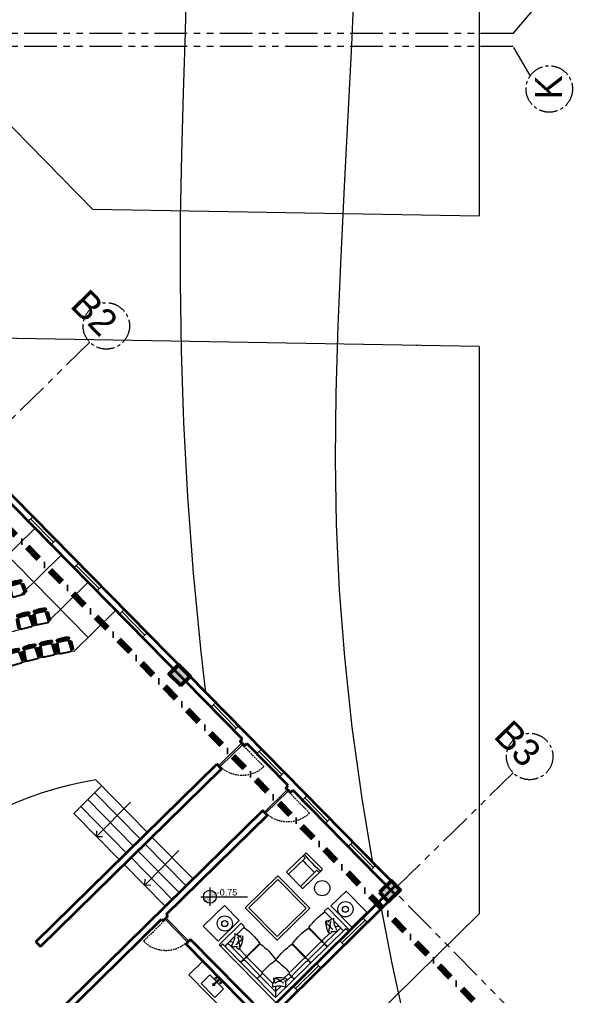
# Model space of a CAD drawing. Header units: millimetres. Extents: x -5316 to 10114, y -10026 to 11025.
# Drawn here: x 4965 to 6662, y -4454 to -1460 of the extents above; entities that cross this region are included whole.
import ezdxf

# ---------------------------------------------------------------- set-up
doc = ezdxf.new("R2010")
doc.units = ezdxf.units.MM
for name, pattern in [('CENTER2', [28.575, 19.05, -3.175, 3.175, -3.175]), ('DASHDOT2', [0.5, 0.25, -0.125, 0, -0.125]), ('DUZ', [0]), ('HIDDEN', [0.375, 0.25, -0.125]), ('PHANTOM', [2.5, 1.25, -0.25, 0.25, -0.25, 0.25, -0.25])]:
    doc.linetypes.add(name, pattern=pattern)
for name, color, linetype, lineweight in [('1m', 12, 'Continuous', 0), ('AKS', 31, 'CENTER2', 5), ('DUVAR', 1, 'Continuous', 35), ('karl', 50, 'Continuous', 20), ('kesit çizgisi', 2, 'DASHDOT2', 50), ('kolon', 5, 'Continuous', 53), ('KOT', 33, 'Continuous', 0), ('MTX-MERDIVEN', 140, 'DUZ', 18), ('PL-KAPI', 43, 'Continuous', 13), ('tefriş', 6, 'Continuous', 25), ('tefrişler', 13, 'Continuous', 5), ('YOLLAR', 6, 'Continuous', 5), ('öz-cam', 4, 'Continuous', 5)]:
    doc.layers.add(name, color=color, linetype=linetype, lineweight=lineweight)
doc.layers.add('kot yazıları', color=72, linetype='Continuous')
doc.styles.get("Standard").update_dxf_attribs({"font": 'arial.ttf'})

# ---------------------------------------------------------------- blocks, each defined once
blk = doc.blocks.new('hu  mk öç')
at = {"layer": 'tefriş'}
for points in [[(14361.6, 2306.4), (14360.1, 2282.7, 0.414214), (14361.5, 2281.1), (14362.5, 2281.1, 0.414214), (14364.1, 2282.5), (14365.6, 2306.2, 0.414214), (14364.2, 2307.8), (14363.2, 2307.9, 0.414214)], [(14365, 2316, -0.427803), (14364.4, 2317.1, -0.227411), (14365.5, 2319.3, -0.111662), (14368.4, 2319.9, -0.019222), (14385, 2321.7, -0.019222), (14401.6, 2320, -0.111662), (14404.5, 2319.5, -0.227411), (14405.5, 2317.3, -0.427803), (14405, 2316.1, -0.217035), (14400, 2315.5, 0.071299), (14385.5, 2317.7, 0.002286), (14385, 2317.7, 0.002286), (14384.5, 2317.7, 0.071299), (14370, 2315.3, -0.217035)], [(14371, 2275.3), (14400.5, 2275.5, 0.434115), (14404.4, 2279.8), (14402.4, 2308.7, 0.394589), (14398.4, 2312.5), (14372.8, 2312.3, 0.394589), (14368.9, 2308.6), (14367, 2279.6, 0.434115)], [(14409.7, 2306.7), (14411.4, 2282.9, -0.414214), (14410, 2281.3), (14409, 2281.3, -0.414214), (14407.4, 2282.6), (14405.7, 2306.4, -0.414214), (14407.1, 2308), (14408.1, 2308, -0.414214)]]:
    blk.add_lwpolyline(points, format="xyb", close=True, dxfattribs=at)
blk = doc.blocks.new('WEFWEF')
at = {"layer": 'DUVAR'}
for p, q in [((46510.2, 84043.8), (46510.2, 84023.8)), ((46610.2, 84043.8), (46610.2, 84023.8))]:
    blk.add_line(p, q, dxfattribs=at)
at = {"layer": 'PL-KAPI', "lineweight": 15}
for p, q in [((46512.7, 84036.3), (46512.7, 84031.3)), ((46607.7, 84036.3), (46512.7, 84036.3)), ((46607.7, 84031.3), (46512.7, 84031.3))]:
    blk.add_line(p, q, dxfattribs=at)
at = {"layer": 'PL-KAPI', "linetype": 'HIDDEN', "ltscale": 20}
blk.add_lwpolyline([(46512.7, 84043.8, -0.384846), (46607.7, 84130.2), (46607.7, 84035.2)], format="xyb", dxfattribs=at)
at = {"layer": 'PL-KAPI', "lineweight": 15}
for points in [[(46512.7, 84043.8), (46510.2, 84043.8), (46510.2, 84023.8), (46512.7, 84023.8)], [(46610.2, 84043.8), (46607.7, 84043.8), (46607.7, 84023.8), (46610.2, 84023.8)]]:
    blk.add_lwpolyline(points, close=True, dxfattribs=at)
blk = doc.blocks.new('ERGE3G3G53')
at = {"layer": 'tefrişler'}
for p, q in [((47833.1, 80418.9), (47833.1, 80668.6)), ((48150.6, 80668.5), (47833.1, 80668.5)), ((47843.1, 80423.9), (47843.1, 80655.8)), ((48145.6, 80655.6), (47843.1, 80655.6)), ((47900.3, 80638.1), (47893.4, 80649.7)), ((47923.6, 80639.1), (47923.6, 80649.7)), ((47994.6, 80639.3), (47994.6, 80649.9)), ((47994.6, 80639.1), (47994.6, 80649.7)), ((48065.6, 80639.3), (48065.6, 80649.9)), ((48135.6, 80655.6), (48135.6, 80613.9)), ((48145.6, 80668.5), (48145.6, 80655.6)), ((48150.6, 80668.5), (48150.6, 80571.1)), ((47856.1, 80642.7), (47856.1, 80578.6)), ((47856.1, 80642.7), (47881.1, 80642.7)), ((47867.6, 80631.1), (47868.7, 80631.1)), ((47867.6, 80631.1), (47867.6, 80630.4)), ((47867.6, 80620), (47867.6, 80578.5)), ((47880, 80608.9), (47872, 80618.1)), ((47889.5, 80631.1), (47889.6, 80631.1)), ((47897.6, 80642.7), (47918.1, 80642.7)), ((47904.4, 80631.1), (47918.2, 80631.1)), ((47930.1, 80642.7), (47989.1, 80642.7)), ((47930.8, 80631.1), (47989.3, 80631.1)), ((47993.6, 80633.7), (47993.6, 80574.1)), ((47995.6, 80633.7), (47995.6, 80574.1)), ((48001.1, 80642.7), (48060.1, 80642.7)), ((48001.7, 80631.1), (48060.2, 80631.1)), ((48064.6, 80633.7), (48064.6, 80574.1)), ((48066.6, 80633.7), (48066.6, 80574.1)), ((48098.8, 80631.1), (48071, 80631.1)), ((48130.1, 80642.7), (48071.1, 80642.7)), ((48106.3, 80629.9), (48116.2, 80639.2)), ((48129.5, 80631.1), (48125.3, 80631.1)), ((48118.1, 80596.3), (48128.3, 80603.1)), ((48135.6, 80604.5), (48135.6, 80571.1)), ((47859.5, 80574.9), (47848.9, 80574.9)), ((47856.1, 80510.4), (47856.1, 80569.4)), ((47867.6, 80511), (47867.6, 80569.5)), ((48064.6, 80577.1), (48066.6, 80577.1)), ((48135.6, 80571.1), (48150.6, 80571.1)), ((47859.6, 80503.9), (47849, 80503.9)), ((47856.3, 80439.4), (47856.3, 80498.4)), ((47865.2, 80504.9), (47924.8, 80504.9)), ((47865.2, 80502.9), (47924.8, 80502.9)), ((47867.8, 80470.7), (47867.8, 80498.5)), ((47869, 80463.2), (47859.7, 80453.3)), ((47867.8, 80440), (47867.8, 80444.2)), ((47902.6, 80451.4), (47895.8, 80441.2)), ((47833.3, 80423.9), (47843.3, 80423.9)), ((47833.3, 80418.9), (47927.8, 80418.9)), ((47843.3, 80433.9), (47885, 80433.9)), ((47894.4, 80433.9), (47927.8, 80433.9)), ((47927.8, 80433.9), (47927.8, 80418.9))]:
    blk.add_line(p, q, dxfattribs=at)
blk.add_lwpolyline([(47867.6, 80631.1), (47843.1, 80655.8)], dxfattribs=at)
for points in [[(47885, 80626.7, 0.053245), (47885.1, 80626.6, 0.175914), (47885.6, 80626.2, 0.103979), (47886.6, 80626.2, 0.064466), (47887.7, 80626.6, 0.050626), (47888.9, 80627.3, 0.050626)], [(47888.9, 80627.3, 0.050626), (47889.9, 80628.2, 0.064466), (47890.6, 80629.1, 0.103979), (47890.8, 80630.1, 0.175914), (47890.6, 80630.7, 0.175914), (47890.1, 80631.1, 0.068381), (47889.5, 80631.1, 0.064466)], [(48114.5, 80616.5, -0.050626), (48113.7, 80617.7, -0.064466), (48113.4, 80618.7, -0.103979), (48113.4, 80619.7, -0.175914), (48113.7, 80620.2, -0.175914), (48114.3, 80620.4, -0.068381), (48114.9, 80620.3, -0.064466)], [(48118.1, 80614.9, -0.053245), (48117.9, 80614.8, -0.175914), (48117.3, 80614.6, -0.103979), (48116.3, 80614.8, -0.064466), (48115.4, 80615.4, -0.050626), (48114.5, 80616.5, -0.050626)], [(47882.5, 80455, 0.050626), (47881.3, 80455.8, 0.064466), (47880.2, 80456.1, 0.103979), (47879.2, 80456.1, 0.175914), (47878.7, 80455.8, 0.175914), (47878.5, 80455.2, 0.068381), (47878.6, 80454.5, 0.064466)], [(47884, 80451.4, 0.053245), (47884.2, 80451.6, 0.175914), (47884.3, 80452.1, 0.103979), (47884.1, 80453.1, 0.064466), (47883.5, 80454.1, 0.050626), (47882.5, 80455, 0.050626)]]:
    blk.add_lwpolyline(points, format="xyb", dxfattribs=at)
for centre, radius, start, end in [((47830.5, 80684.5), 65.6, 296.5646, 331.9116), ((47910.4, 80671.7), 27.9, 221.4206, 234.4163), ((47915.6, 80649.2), 8.05, 331.4111, 51.1029), ((47931.7, 80649.2), 8.05, 128.8971, 208.5889), ((47986.6, 80649.4), 8.05, 331.4111, 51.1029), ((47986.6, 80649.2), 8.05, 331.4111, 51.1029), ((48002.7, 80649.2), 8.05, 128.8971, 208.5889), ((48057.6, 80649.4), 8.05, 331.4111, 51.1029), ((48073.7, 80649.4), 8.05, 128.8971, 208.5889), ((48127.6, 80649.4), 8.05, 331.4111, 51.1029), ((47880.8, 80644.6), 27.9, 221.2884, 268.2521), ((47872.2, 80644.3), 21.7, 270.4659, 327.3744), ((47849.4, 80666.9), 65.6, 297.7896, 334.5076), ((47871.9, 80625.9), 16.9, 301.022, 4.3939), ((47887.4, 80651.9), 23.8, 276.1987, 311.1742), ((47883.9, 80637.4), 8.11, 323.3294, 21.8585), ((47900.2, 80624.8), 16.2, 58.793, 95.1678), ((47918.1, 80647.7), 5, 270, 334.6765), ((47918.1, 80647.5), 5, 270, 334.6765), ((47918.2, 80636.1), 5, 270, 334.7087), ((47918.3, 80636), 5, 270, 334.7087), ((47906.5, 80639.2), 17.2, 341.7436, 359.729), ((47940.8, 80639.2), 17.2, 180.271, 198.2564), ((47929, 80636), 5, 205.2913, 270), ((47929.1, 80647.5), 5, 205.3235, 270), ((47655.1, 80614.3), 272.6, 351.4914, 3.5872), ((47989.1, 80647.7), 5, 270, 334.6765), ((47989.3, 80636.1), 5, 270, 334.7087), ((47977.5, 80639.4), 17.2, 341.7436, 359.729), ((47977.5, 80639.2), 17.2, 341.7436, 359.729), ((48011.8, 80639.2), 17.2, 180.271, 198.2564), ((48000, 80636), 5, 205.2913, 270), ((48000.1, 80647.5), 5, 205.3235, 270), ((48060.1, 80647.7), 5, 270, 334.6765), ((48060.2, 80636.1), 5, 270, 334.7087), ((48048.5, 80639.4), 17.2, 341.7436, 359.729), ((48082.8, 80639.4), 17.2, 180.271, 198.2564), ((48071, 80636.1), 5, 205.2913, 270), ((48071.1, 80647.7), 5, 205.3235, 270), ((48102.9, 80617.1), 16.2, 69.3117, 105.6865), ((48163.1, 80644.1), 65.6, 189.9719, 226.6899), ((48122.5, 80639.8), 23.8, 213.3053, 248.2808), ((48121.9, 80624.9), 8.11, 142.621, 201.1501), ((48135.1, 80628.3), 21.7, 197.1051, 254.0136), ((48105.6, 80665), 27.9, 290.0632, 303.0589), ((48186, 80655.9), 65.6, 192.5679, 227.9149), ((48129.5, 80636.1), 5, 270, 338.8456), ((48130.1, 80647.7), 5, 270, 334.6765), ((48105.3, 80643.6), 30.3, 342.2057, 0.1268), ((48130.5, 80610.6), 16.9, 160.0856, 223.4575), ((48126.9, 80631), 27.9, 256.2275, 303.1911), ((47849.4, 80566.8), 8.05, 61.4111, 141.1029), ((47851.1, 80578.6), 5, 295.3235, 360), ((47851.1, 80569.4), 5, 360, 64.6765), ((47859.4, 80557.7), 17.2, 71.7436, 89.729), ((47862.6, 80578.5), 5, 295.2913, 360), ((47862.6, 80569.5), 5, 360, 64.7087), ((47884.3, 80843.4), 272.6, 266.4128, 278.5086), ((47958.6, 80776.8), 205.7, 260.4844, 279.7982), ((47722, 80538.9), 205.7, 350.4844, 9.7982), ((48029.6, 80776.8), 205.7, 260.4844, 279.7982), ((48101.6, 80776.8), 205.7, 260.2018, 279.5156), ((47849.6, 80511.9), 8.05, 218.8971, 298.5889), ((47849.6, 80511.9), 8.05, 218.8971, 298.5889), ((47849.6, 80495.8), 8.05, 61.4111, 141.1029), ((47851.3, 80509.4), 5, 295.3235, 360), ((47851.3, 80498.4), 5, 360, 64.6765), ((47859.6, 80521), 17.2, 270.271, 288.2564), ((47859.6, 80486.7), 17.2, 71.7436, 89.729), ((47862.8, 80509.2), 5, 295.2913, 360), ((47862.8, 80498.5), 5, 360, 64.7087), ((47722.1, 80467.9), 205.7, 350.4844, 9.7982), ((47881.9, 80466.6), 16.2, 164.3135, 200.6883), ((47854.8, 80406.3), 65.6, 43.3101, 80.0281), ((47851.3, 80439.4), 5, 295.3235, 360), ((47834, 80463.9), 27.9, 326.9411, 339.9368), ((47843, 80383.5), 65.6, 42.0851, 77.4321), ((47862.8, 80440), 5, 291.1544, 360), ((47874.1, 80447.6), 8.11, 68.8499, 127.379), ((47859.1, 80447), 23.8, 21.7192, 56.6947), ((47870.6, 80434.4), 21.7, 15.9864, 72.8949), ((47888.4, 80439), 16.9, 46.5425, 109.9144), ((47867.9, 80442.6), 27.9, 326.8089, 13.7725), ((47849.6, 80441.9), 8.05, 218.8971, 298.5889), ((47855.3, 80464.1), 30.3, 269.8732, 287.7943)]:
    blk.add_arc(centre, radius, start, end, dxfattribs=at)
blk = doc.blocks.new('23rf2t3')
at = {"layer": 'tefrişler'}
for p, q in [((44208.1, 83242.9, 0), (44208.1, 83252.9, 0)), ((44203.1, 83247.9, 0), (44213.1, 83247.9, 0)), ((44203.1, 83247.9, 0), (44213.1, 83247.9, 0))]:
    blk.add_line(p, q, dxfattribs=at)
blk.add_lwpolyline([(44178.4, 83235.3), (44178.4, 83273.3), (44238.4, 83273.3), (44238.4, 83235.3)], close=True, dxfattribs=at)
at = {"layer": 'tefrişler', "elevation": 0}
for points in [[(44200.1, 83231.2), (44200.1, 83227.2), (44196.1, 83227.2), (44196.1, 83231.2)], [(44216.1, 83231.2), (44216.1, 83227.2), (44220.1, 83227.2), (44220.1, 83231.2)]]:
    blk.add_lwpolyline(points, close=True, dxfattribs=at)
blk.add_lwpolyline([(44209.5, 83231.2), (44210.1, 83231.2), (44210.1, 83227.2), (44206.1, 83227.2), (44206.1, 83231.2), (44206.8, 83231.2)], dxfattribs=at)
blk.add_lwpolyline([(44206.8, 83229), (44206.7, 83248.7, -0.414214), (44206.9, 83248.9), (44209.3, 83248.9, -0.414214), (44209.5, 83248.7), (44209.5, 83229, -0.414214), (44209.3, 83228.8), (44207, 83228.8, -0.414214)], format="xyb", close=True, dxfattribs=at)
at = {"layer": 'tefrişler'}
blk.add_arc((44208.1, 83247.9, 0), 2.5, 303.3695, 236.5029, dxfattribs=at)

msp = doc.modelspace()

# ---------------------------------------------------------------- hatches: boundary and pattern name
at = {"layer": 'karl'}
h = msp.add_hatch(color=7, dxfattribs=at)
h.dxf.hatch_style = 1
h.paths.add_polyline_path([(5569.1, -4151.1, 0.414214), (5549.2, -4131.2), (5549.2, -4151.1)])
h.paths.add_polyline_path([(5549.2, -4151.1), (5529.3, -4151.1, 0.414214), (5549.2, -4170.9)])
at = {"layer": 'kolon'}
for points in [[(5488.4, -3475.4), (5453.3, -3439.7), (5424.8, -3467.8), (5459.9, -3503.4)], [(6097.3, -4166.1), (6132.9, -4131), (6104.9, -4102.5), (6069.2, -4137.6)]]:
    msp.add_hatch(color=256, dxfattribs=at).paths.add_polyline_path(points)

# ---------------------------------------------------------------- linework, layer by layer
at = {"layer": '1m', "color": 252, "lineweight": 0, "true_color": 0x939598}
for points in [[(5537.2, -3525.1), (5522.4, -3400.1), (5499.1, -3158.2), (5481.5, -2923.1), (5469.2, -2695.6), (5461.7, -2476.6), (5458.7, -2266.9), (5459.5, -2066.7), (5463.2, -1873.6), (5468.4, -1684.6), (5473.9, -1497), (5478.7, -1307.6)], [(6049.3, -4046), (6017.3, -3856.6), (5985.9, -3630.8), (5962.7, -3416.5), (5947, -3210.2), (5938, -3008.6), (5934.9, -2808.2), (5936.7, -2605.7), (5942.7, -2398.4), (5951.6, -2186.7), (5962.4, -1971.8), (5973.7, -1755), (5984.5, -1537.3), (5993.5, -1320.1)], [(6545, -6096), (6469.1, -5819.5), (6391, -5527.7), (6313.3, -5228.2), (6238.6, -4928.1), (6169.5, -4635), (6108.6, -4356.2), (6075.6, -4187.4)]]:
    msp.add_lwpolyline(points, dxfattribs=at)
at = {"layer": 'AKS', "linetype": 'PHANTOM', "ltscale": 80}
for p, q in [((6479.8, -1502.7), (6544.2, -1426.9)), ((6479.8, -1502.7), (3563.9, -1502.7)), ((6479.8, -1542.7), (3588.5, -1542.7)), ((6532.2, -1631.6), (6479.8, -1542.7)), ((4824.4, -2799.9), (5180.7, -2449.7)), ((6123.2, -4121.1), (6479.5, -3770.9)), ((6648.5, -4676.9), (6122.2, -4141.6))]:
    msp.add_line(p, q, dxfattribs=at)
at = {"layer": 'AKS', "ltscale": 3}
for centre in [(6590.4, -1672.7), (5231.5, -2399.7), (6530.3, -3720.9)]:
    msp.add_circle(centre, 71.2, dxfattribs=at)
at = {"layer": 'DUVAR'}
for p, q in [((5649, -3667.3), (4514, -2512.7)), ((6132.9, -4131), (4528.3, -2498.7)), ((5641.8, -3674.3), (5649, -3667.3)), ((5655.9, -3688.5), (5663, -3681.5)), ((5789.2, -3809.9), (5663, -3681.5)), ((5015.7, -4289.8), (5570.5, -3744.4)), ((5029.7, -4304.1), (5584.5, -3758.6)), ((5782, -3816.9), (5789.2, -3809.9)), ((5796.1, -3831.2), (5803.2, -3824.1)), ((6118.7, -4145.1), (5803.2, -3824.1)), ((4387.3, -5188), (5712.5, -3885.2)), ((5414.9, -4205.8), (5726.5, -3899.5)), ((4610, -5600), (6118.9, -4116.8)), ((4624.1, -5614.3), (6132.9, -4131)), ((5070.2, -4544.7), (5400.7, -4219.8)), ((5400.7, -4219.8), (5405.7, -4224.9)), ((5414.9, -4205.8), (5419.9, -4210.9)), ((5490, -4282.2), (5716.4, -4512.5)), ((5015.7, -4289.8), (5029.7, -4304.1)), ((5475.8, -4296.2), (5702.1, -4526.5))]:
    msp.add_line(p, q, dxfattribs=at)
at = {"layer": 'kesit çizgisi', "lineweight": 100, "ltscale": 200}
msp.add_lwpolyline([(6428, -4542.1), (3435.2, -1497.7), (3435.2, 3082.1), (-511.5, 7096.9)], dxfattribs=at)
at = {"layer": 'kolon'}
for points in [[(5459.9, -3503.4), (5488.4, -3475.4), (5453.3, -3439.7), (5424.8, -3467.8)], [(6069.2, -4137.6), (6097.3, -4166.1), (6132.9, -4131), (6104.9, -4102.5)]]:
    msp.add_lwpolyline(points, close=True, dxfattribs=at)
at = {"layer": 'KOT'}
for p, q in [((5549.2, -4123.2), (5549.2, -4178.9)), ((5521.4, -4151.1), (5664.9, -4151.1))]:
    msp.add_line(p, q, dxfattribs=at)
msp.add_circle((5549.2, -4151.1), 19.9, dxfattribs=at)
at = {"layer": 'MTX-MERDIVEN', "ltscale": 100}
for p, q in [((5175.3, -3355.6), (4465.7, -2633.7)), ((4884.6, -3146.5), (5013, -3020.3)), ((4965.2, -3228.5), (5093.6, -3102.3)), ((5047.5, -3312.2), (5175.9, -3186)), ((5132.1, -3398.2), (5260.4, -3272)), ((5198.9, -3792.6), (5357.4, -3953.9)), ((5131.6, -3895.4), (5217.2, -3811.2)), ((5195.8, -3832.3), (5336, -3974.9)), ((5174.4, -3853.3), (5314.6, -3995.9)), ((5305.8, -3860.7), (5201.7, -3966.7)), ((5153, -3874.3), (5293.2, -4017)), ((5131.6, -3895.4), (5271.8, -4038)), ((5201.7, -3966.7), (5202.4, -3948.6)), ((5201.7, -3966.7), (5219.8, -3966.3)), ((5371.4, -3968.1), (5497.6, -4096.5)), ((5328.6, -4010.2), (5454.8, -4138.6)), ((5350, -3989.2), (5476.2, -4117.5)), ((5454.1, -4009.4), (5350, -4115.4)), ((5307.3, -4031.2), (5433.4, -4159.6)), ((5285.9, -4052.2), (5412, -4180.6)), ((5350, -4115.4), (5350.7, -4097.4)), ((5350, -4115.4), (5368, -4115))]:
    msp.add_line(p, q, dxfattribs=at)
for radius, start, end in [(1561.1, 101.7964, 168.4762), (1461.1, 99.2401, 171.1613), (1061.1, 99.0988, 171.8335)]:
    msp.add_arc((5366.7, -4840.3), radius, start, end, dxfattribs=at)
at = {"layer": 'tefrişler'}
for p, q in [((5843.1, -4017.1), (5785.2, -4073.7)), ((5841.4, -4032.7), (5790.8, -4082.3)), ((5893.5, -4065.7), (5845.9, -4017.1)), ((5877.8, -4069.9), (5827.2, -4119.4)), ((5893.5, -4068.5), (5835.6, -4125.2)), ((5832.8, -4125.2), (5785.2, -4076.6))]:
    msp.add_line(p, q, dxfattribs=at)
at = {"layer": 'tefrişler', "flags": 128}
for points in [[(5755.9, -4284.8), (5657.8, -4185), (5757.6, -4086.8), (5855.8, -4186.7)], [(5756, -4273.5), (5669.1, -4185.1), (5757.5, -4098.1), (5844.5, -4186.6)], [(6031, -4198.8), (5984.7, -4244.4), (5920.7, -4179.4), (5967.1, -4133.8)], [(5529, -4241.5), (5574.5, -4287.9), (5639.5, -4224), (5594, -4177.6)]]:
    msp.add_lwpolyline(points, close=True, dxfattribs=at)
at = {"layer": 'tefrişler'}
msp.add_lwpolyline([(5702.1, -4526.5), (5659.3, -4568.5), (5485, -4391.2), (5527.8, -4349.2)], dxfattribs=at)
for centre, radius in [((5893.9, -4124.9), 23.4), ((5965.1, -4189.5), 23.4), ((5965.1, -4189.5), 9.37), ((5595, -4233.4), 23.4), ((5595, -4233.4), 9.37)]:
    msp.add_circle(centre, radius, dxfattribs=at)
for centre, radius, start, end in [((6094.8, -3821), 340, 220.0137, 228.7851), ((6144.8, -3772.1), 400, 219.2352, 220.6721), ((5844.6, -4022.6), 3.82, 171.8751, 206.066), ((6094.8, -3821), 325, 218.7137, 230.0851), ((5844.5, -4018.5), 2, 44.3994, 134.3994), ((6144.8, -3772.1), 400, 228.1267, 229.5636), ((5888, -4066.9), 3.82, 242.7327, 276.9237), ((5892.1, -4067.1), 2, 314.3994, 44.3994), ((5786.6, -4075.2), 2, 134.3994, 224.3994), ((5834.2, -4123.8), 2, 224.3994, 314.3994)]:
    msp.add_arc(centre, radius, start, end, dxfattribs=at)
at = {"layer": 'YOLLAR'}
for p, q in [((6375.6, 561.3), (6375.6, -2062.5)), ((5190.2, -2042.2), (4660.6, -1503.5)), ((6375.6, -2062.5), (5190.2, -2042.2)), ((6375.6, -2462.6), (4850.6, -2436.5)), ((6375.6, -2462.6), (6375.6, -4203.7)), ((4623.2, -5926.4), (6375.6, -4203.7))]:
    msp.add_line(p, q, dxfattribs=at)
msp.add_arc((14512.6, -4091.2), 8487, 168.91385, 168.92531, dxfattribs=at)
at = {"layer": 'öz-cam'}
for p, q in [((4992, -2999), (5006.3, -2985)), ((4999.2, -2992), (5069.3, -3063.3)), ((5062.1, -3070.3), (5076.4, -3056.3)), ((5132.2, -3141.6), (5146.5, -3127.6)), ((5139.4, -3134.6), (5209.5, -3205.9)), ((5202.3, -3212.9), (5216.6, -3198.9)), ((5272.4, -3284.2), (5286.7, -3270.2)), ((5279.6, -3277.2), (5349.7, -3348.5)), ((5342.5, -3355.5), (5356.8, -3341.5)), ((5552.9, -3569.5), (5567.1, -3555.5)), ((5560, -3562.5), (5630.1, -3633.8)), ((5623, -3640.8), (5637.2, -3626.8)), ((5693.1, -3712.1), (5707.3, -3698.1)), ((5700.2, -3705.1), (5770.3, -3776.4)), ((5763.2, -3783.4), (5777.4, -3769.4)), ((5833.3, -3854.7), (5847.5, -3840.7)), ((5840.4, -3847.7), (5910.5, -3919)), ((5903.4, -3926.1), (5917.6, -3912)), ((5973.5, -3997.4), (5987.7, -3983.3)), ((5980.6, -3990.4), (6050.7, -4061.7)), ((6043.6, -4068.7), (6057.8, -4054.7)), ((6018.5, -4215.5), (6032.5, -4229.8)), ((5954.2, -4292.7), (6025.5, -4222.6)), ((5947.2, -4285.6), (5961.2, -4299.9)), ((5811.5, -4432.9), (5882.9, -4362.8)), ((5875.8, -4355.7), (5889.9, -4370)), ((5804.5, -4425.8), (5818.6, -4440.1))]:
    msp.add_line(p, q, dxfattribs=at)

# ---------------------------------------------------------------- block references
at = {"layer": 'PL-KAPI', "xscale": -1, "rotation": 224.5096635251419}
for p in [(-86500.5, 23570.7), (-86360.3, 23428.1)]:
    msp.add_blockref('WEFWEF', p, dxfattribs=at)
at = {"layer": 'PL-KAPI', "rotation": 134.509663517661}
msp.add_blockref('WEFWEF', (98015.1, 21453), dxfattribs=at)
at = {"layer": 'tefriş', "xscale": -1}
for p, rotation in [((19419.5, -1455.8), 15.97727079693131), ((19572.4, -2406.4), 12.56094800987871), ((19484.7, -1936.8), 14.46209090748652), ((19642.8, -2495), 12.56094800987871), ((19501, -2010.3), 14.56093667766849), ((19591.2, -2505.3), 12.56094800987871), ((19393.7, -1518.7), 16.56092534545835)]:
    msp.add_blockref('hu  mk öç', p, dxfattribs=dict(at, rotation=rotation))
at = {"layer": 'tefrişler', "xscale": -1}
for name, p, rotation in [('ERGE3G3G53', (-84909.7, 19518), 224.5096635252379), ('23rf2t3', (33936.8, 85464.3), 134.5096635253609)]:
    msp.add_blockref(name, p, dxfattribs=dict(at, rotation=rotation))

# ---------------------------------------------------------------- texts
at = {"layer": 'AKS', "lineweight": -2, "ltscale": 3, "char_height": 83.623, "attachment_point": 3}
for s, insert, rotation in [('{\\fGoldman|b0|i0|c162|p2;K} ', (6546.1, -1630.3), 90), ('{\\fGoldman|b0|i0|c162|p2;B2} ', (5273, -2378.9), 314.5097), ('{\\fGoldman|b0|i0|c162|p2;B3} ', (6571.8, -3700.2), 314.5097)]:
    msp.add_mtext_dynamic_manual_height_columns(s, width=115.045, gutter_width=12.5, heights=[91.9], dxfattribs=dict(at, insert=insert, rotation=rotation))
at = {"layer": 'kot yazıları'}
msp.add_text('-0,75', height=19.87, dxfattribs=at).set_placement((5570, -4147.5))

doc.saveas('drawing.dxf')
